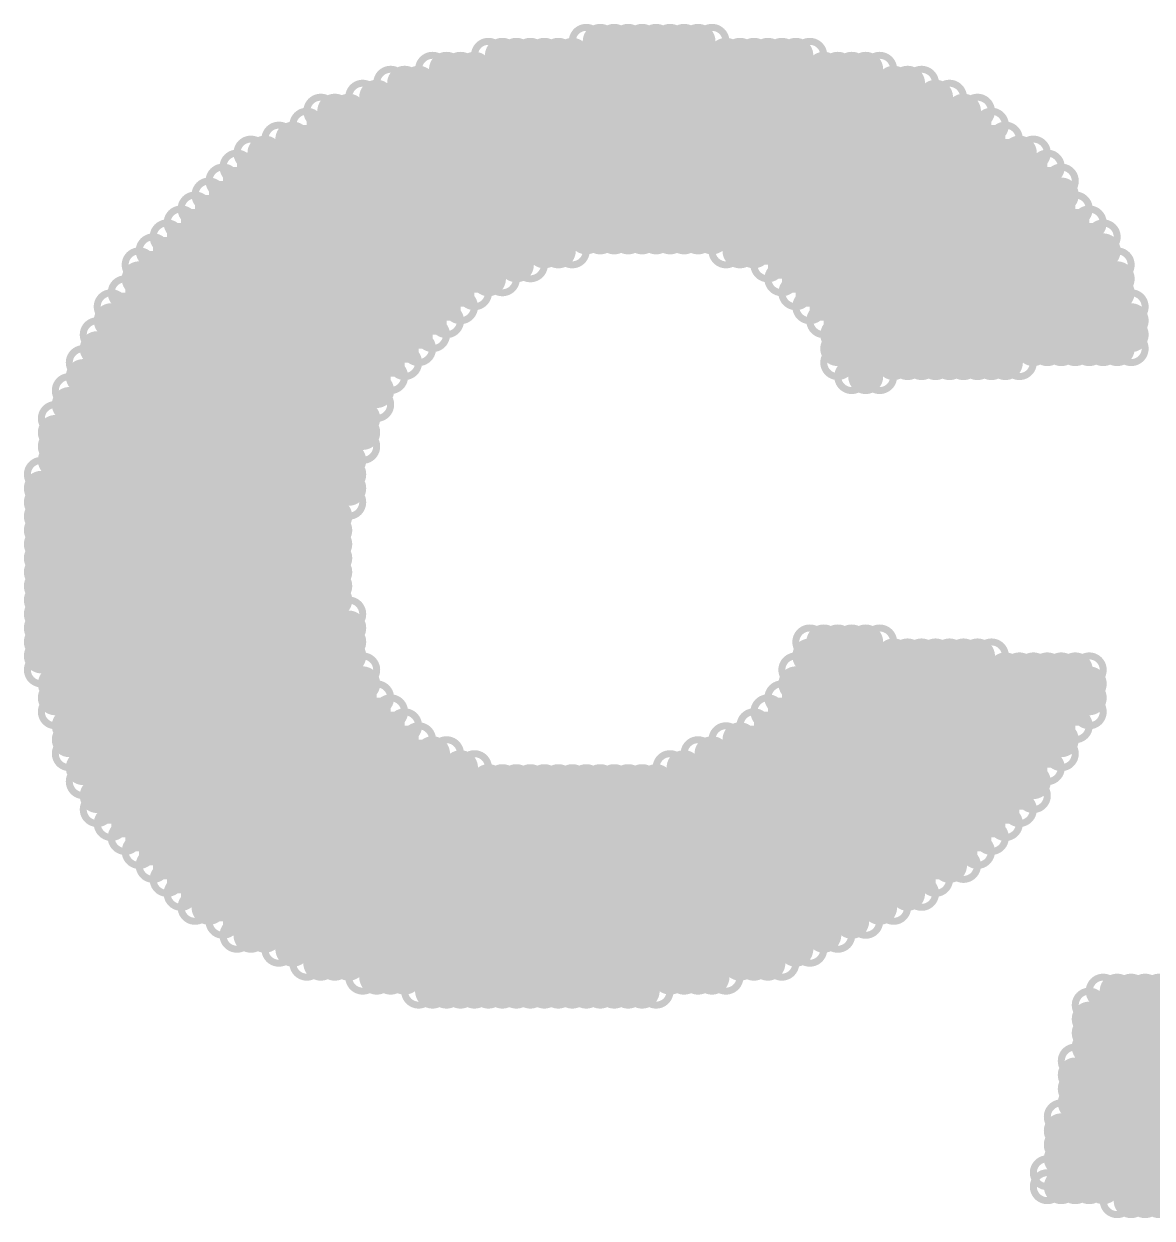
# Model space of a CAD drawing. Extents: x 38 to 5678, y 159 to 4392.
# Drawn here: x 3280.5 to 3442, y 2871.5 to 3042.5 of the extents above; entities that cross this region are included whole.
import ezdxf

# ---------------------------------------------------------------- set-up
doc = ezdxf.new("R2010")
doc.units = 0
doc.layers.add('BOARD_GEOMETRY_SILKSCREEN_TOP', color=1, linetype='CONTINUOUS')

msp = doc.modelspace()

# ---------------------------------------------------------------- linework, layer by layer
at = {"layer": 'BOARD_GEOMETRY_SILKSCREEN_TOP', "const_width": 4}
for points in [[(3360.5, 3040, 1.004911), (3361.5, 3040, 0.995113)], [(3360.5, 3040, 1.004911), (3361.5, 3040, 0.995113)], [(3362.5, 3040, 1.004911), (3363.5, 3040, 0.995113)], [(3364.5, 3040, 1.004911), (3365.5, 3040, 0.995113)], [(3366.5, 3040, 1.004911), (3367.5, 3040, 0.995113)], [(3368.5, 3040, 1.004911), (3369.5, 3040, 0.995113)], [(3370.5, 3040, 1.004911), (3371.5, 3040, 0.995113)], [(3372.5, 3040, 1.004911), (3373.5, 3040, 0.995113)], [(3374.5, 3040, 1.004911), (3375.5, 3040, 0.995113)], [(3376.5, 3040, 1.004911), (3377.5, 3040, 0.995113)], [(3378.5, 3040, 1.004911), (3379.5, 3040, 0.995113)], [(3378.5, 3040, 1.004911), (3379.5, 3040, 0.995113)], [(3346.5, 3038, 1.004911), (3347.5, 3038, 0.995113)], [(3346.5, 3038, 1.004911), (3347.5, 3038, 0.995113)], [(3348.5, 3038, 1.004911), (3349.5, 3038, 0.995113)], [(3350.5, 3038, 1.004911), (3351.5, 3038, 0.995113)], [(3352.5, 3038, 1.004911), (3353.5, 3038, 0.995113)], [(3354.5, 3038, 1.004911), (3355.5, 3038, 0.995113)], [(3356.5, 3038, 1.004911), (3357.5, 3038, 0.995113)], [(3358.5, 3038, 1.004911), (3359.5, 3038, 0.995113)], [(3380.5, 3038, 1.004911), (3381.5, 3038, 0.995113)], [(3382.5, 3038, 1.004911), (3383.5, 3038, 0.995113)], [(3384.5, 3038, 1.004911), (3385.5, 3038, 0.995113)], [(3386.5, 3038, 1.004911), (3387.5, 3038, 0.995113)], [(3388.5, 3038, 1.004911), (3389.5, 3038, 0.995113)], [(3390.5, 3038, 1.004911), (3391.5, 3038, 0.995113)], [(3392.5, 3038, 1.004911), (3393.5, 3038, 0.995113)], [(3392.5, 3038, 1.004911), (3393.5, 3038, 0.995113)], [(3338.5, 3036, 1.004911), (3339.5, 3036, 0.995113)], [(3338.5, 3036, 1.004911), (3339.5, 3036, 0.995113)], [(3340.5, 3036, 1.004911), (3341.5, 3036, 0.995113)], [(3342.5, 3036, 1.004911), (3343.5, 3036, 0.995113)], [(3344.5, 3036, 1.004911), (3345.5, 3036, 0.995113)], [(3394.5, 3036, 1.004911), (3395.5, 3036, 0.995113)], [(3396.5, 3036, 1.004911), (3397.5, 3036, 0.995113)], [(3398.5, 3036, 1.004911), (3399.5, 3036, 0.995113)], [(3400.5, 3036, 1.004911), (3401.5, 3036, 0.995113)], [(3402.5, 3036, 1.004911), (3403.5, 3036, 0.995113)], [(3402.5, 3036, 1.004911), (3403.5, 3036, 0.995113)], [(3332.5, 3034, 1.004911), (3333.5, 3034, 0.995113)], [(3332.5, 3034, 1.004911), (3333.5, 3034, 0.995113)], [(3334.5, 3034, 1.004911), (3335.5, 3034, 0.995113)], [(3336.5, 3034, 1.004911), (3337.5, 3034, 0.995113)], [(3404.5, 3034, 1.004911), (3405.5, 3034, 0.995113)], [(3406.5, 3034, 1.004911), (3407.5, 3034, 0.995113)], [(3408.5, 3034, 1.004911), (3409.5, 3034, 0.995113)], [(3408.5, 3034, 1.004911), (3409.5, 3034, 0.995113)], [(3328.5, 3032, 1.004911), (3329.5, 3032, 0.995113)], [(3328.5, 3032, 1.004911), (3329.5, 3032, 0.995113)], [(3330.5, 3032, 1.004911), (3331.5, 3032, 0.995113)], [(3410.5, 3032, 1.004911), (3411.5, 3032, 0.995113)], [(3412.5, 3032, 1.004911), (3413.5, 3032, 0.995113)], [(3412.5, 3032, 1.004911), (3413.5, 3032, 0.995113)], [(3322.5, 3030, 1.004911), (3323.5, 3030, 0.995113)], [(3322.5, 3030, 1.004911), (3323.5, 3030, 0.995113)], [(3324.5, 3030, 1.004911), (3325.5, 3030, 0.995113)], [(3326.5, 3030, 1.004911), (3327.5, 3030, 0.995113)], [(3414.5, 3030, 1.004911), (3415.5, 3030, 0.995113)], [(3416.5, 3030, 1.004911), (3417.5, 3030, 0.995113)], [(3416.5, 3030, 1.004911), (3417.5, 3030, 0.995113)], [(3320.5, 3028, 1.004911), (3321.5, 3028, 0.995113)], [(3320.5, 3028, 1.004911), (3321.5, 3028, 0.995113)], [(3418.5, 3028, 1.004911), (3419.5, 3028, 0.995113)], [(3418.5, 3028, 1.004911), (3419.5, 3028, 0.995113)], [(3316.5, 3026, 1.004911), (3317.5, 3026, 0.995113)], [(3316.5, 3026, 1.004911), (3317.5, 3026, 0.995113)], [(3318.5, 3026, 1.004911), (3319.5, 3026, 0.995113)], [(3420.5, 3026, 1.004911), (3421.5, 3026, 0.995113)], [(3420.5, 3026, 1.004911), (3421.5, 3026, 0.995113)], [(3312.5, 3024, 1.004911), (3313.5, 3024, 0.995113)], [(3312.5, 3024, 1.004911), (3313.5, 3024, 0.995113)], [(3314.5, 3024, 1.004911), (3315.5, 3024, 0.995113)], [(3422.5, 3024, 1.004911), (3423.5, 3024, 0.995113)], [(3424.5, 3024, 1.004911), (3425.5, 3024, 0.995113)], [(3424.5, 3024, 1.004911), (3425.5, 3024, 0.995113)], [(3310.5, 3022, 1.004911), (3311.5, 3022, 0.995113)], [(3310.5, 3022, 1.004911), (3311.5, 3022, 0.995113)], [(3426.5, 3022, 1.004911), (3427.5, 3022, 0.995113)], [(3426.5, 3022, 1.004911), (3427.5, 3022, 0.995113)], [(3308.5, 3020, 1.004911), (3309.5, 3020, 0.995113)], [(3308.5, 3020, 1.004911), (3309.5, 3020, 0.995113)], [(3428.5, 3020, 1.004911), (3429.5, 3020, 0.995113)], [(3428.5, 3020, 1.004911), (3429.5, 3020, 0.995113)], [(3306.5, 3018, 1.004911), (3307.5, 3018, 0.995113)], [(3306.5, 3018, 1.004911), (3307.5, 3018, 0.995113)], [(3428.5, 3018, 1.004911), (3429.5, 3018, 0.995113)], [(3304.5, 3016, 1.004911), (3305.5, 3016, 0.995113)], [(3304.5, 3016, 1.004911), (3305.5, 3016, 0.995113)], [(3430.5, 3016, 1.004911), (3431.5, 3016, 0.995113)], [(3430.5, 3016, 1.004911), (3431.5, 3016, 0.995113)], [(3302.5, 3014, 1.004911), (3303.5, 3014, 0.995113)], [(3302.5, 3014, 1.004911), (3303.5, 3014, 0.995113)], [(3432.5, 3014, 1.004911), (3433.5, 3014, 0.995113)], [(3432.5, 3014, 1.004911), (3433.5, 3014, 0.995113)], [(3300.5, 3012, 1.004911), (3301.5, 3012, 0.995113)], [(3300.5, 3012, 1.004911), (3301.5, 3012, 0.995113)], [(3360.5, 3012, 1.004911), (3361.5, 3012, 0.995113)], [(3362.5, 3012, 1.004911), (3363.5, 3012, 0.995113)], [(3364.5, 3012, 1.004911), (3365.5, 3012, 0.995113)], [(3366.5, 3012, 1.004911), (3367.5, 3012, 0.995113)], [(3368.5, 3012, 1.004911), (3369.5, 3012, 0.995113)], [(3370.5, 3012, 1.004911), (3371.5, 3012, 0.995113)], [(3372.5, 3012, 1.004911), (3373.5, 3012, 0.995113)], [(3374.5, 3012, 1.004911), (3375.5, 3012, 0.995113)], [(3376.5, 3012, 1.004911), (3377.5, 3012, 0.995113)], [(3378.5, 3012, 1.004911), (3379.5, 3012, 0.995113)], [(3434.5, 3012, 1.004911), (3435.5, 3012, 0.995113)], [(3434.5, 3012, 1.004911), (3435.5, 3012, 0.995113)], [(3298.5, 3010, 1.004911), (3299.5, 3010, 0.995113)], [(3298.5, 3010, 1.004911), (3299.5, 3010, 0.995113)], [(3354.5, 3010, 1.004911), (3355.5, 3010, 0.995113)], [(3356.5, 3010, 1.004911), (3357.5, 3010, 0.995113)], [(3358.5, 3010, 1.004911), (3359.5, 3010, 0.995113)], [(3358.5, 3010, 1.004911), (3359.5, 3010, 0.995113)], [(3380.5, 3010, 1.004911), (3381.5, 3010, 0.995113)], [(3380.5, 3010, 1.004911), (3381.5, 3010, 0.995113)], [(3382.5, 3010, 1.004911), (3383.5, 3010, 0.995113)], [(3384.5, 3010, 1.004911), (3385.5, 3010, 0.995113)], [(3434.5, 3010, 1.004911), (3435.5, 3010, 0.995113)], [(3296.5, 3008, 1.004911), (3297.5, 3008, 0.995113)], [(3296.5, 3008, 1.004911), (3297.5, 3008, 0.995113)], [(3350.5, 3008, 1.004911), (3351.5, 3008, 0.995113)], [(3352.5, 3008, 1.004911), (3353.5, 3008, 0.995113)], [(3352.5, 3008, 1.004911), (3353.5, 3008, 0.995113)], [(3386.5, 3008, 1.004911), (3387.5, 3008, 0.995113)], [(3386.5, 3008, 1.004911), (3387.5, 3008, 0.995113)], [(3436.5, 3008, 1.004911), (3437.5, 3008, 0.995113)], [(3436.5, 3008, 1.004911), (3437.5, 3008, 0.995113)], [(3296.5, 3006, 1.004911), (3297.5, 3006, 0.995113)], [(3346.5, 3006, 1.004911), (3347.5, 3006, 0.995113)], [(3348.5, 3006, 1.004911), (3349.5, 3006, 0.995113)], [(3348.5, 3006, 1.004911), (3349.5, 3006, 0.995113)], [(3388.5, 3006, 1.004911), (3389.5, 3006, 0.995113)], [(3388.5, 3006, 1.004911), (3389.5, 3006, 0.995113)], [(3436.5, 3006, 1.004911), (3437.5, 3006, 0.995113)], [(3294.5, 3004, 1.004911), (3295.5, 3004, 0.995113)], [(3294.5, 3004, 1.004911), (3295.5, 3004, 0.995113)], [(3344.5, 3004, 1.004911), (3345.5, 3004, 0.995113)], [(3344.5, 3004, 1.004911), (3345.5, 3004, 0.995113)], [(3390.5, 3004, 1.004911), (3391.5, 3004, 0.995113)], [(3390.5, 3004, 1.004911), (3391.5, 3004, 0.995113)], [(3436.5, 3004, 1.004911), (3437.5, 3004, 0.995113)], [(3292.5, 3002, 1.004911), (3293.5, 3002, 0.995113)], [(3292.5, 3002, 1.004911), (3293.5, 3002, 0.995113)], [(3342.5, 3002, 1.004911), (3343.5, 3002, 0.995113)], [(3342.5, 3002, 1.004911), (3343.5, 3002, 0.995113)], [(3392.5, 3002, 1.004911), (3393.5, 3002, 0.995113)], [(3392.5, 3002, 1.004911), (3393.5, 3002, 0.995113)], [(3438.5, 3002, 1.004911), (3439.5, 3002, 0.995113)], [(3438.5, 3002, 1.004911), (3439.5, 3002, 0.995113)], [(3292.5, 3000, 1.004911), (3293.5, 3000, 0.995113)], [(3340.5, 3000, 1.004911), (3341.5, 3000, 0.995113)], [(3340.5, 3000, 1.004911), (3341.5, 3000, 0.995113)], [(3394.5, 3000, 1.004911), (3395.5, 3000, 0.995113)], [(3394.5, 3000, 1.004911), (3395.5, 3000, 0.995113)], [(3438.5, 3000, 1.004911), (3439.5, 3000, 0.995113)], [(3290.5, 2998, 1.004911), (3291.5, 2998, 0.995113)], [(3290.5, 2998, 1.004911), (3291.5, 2998, 0.995113)], [(3338.5, 2998, 1.004911), (3339.5, 2998, 0.995113)], [(3338.5, 2998, 1.004911), (3339.5, 2998, 0.995113)], [(3396.5, 2998, 1.004911), (3397.5, 2998, 0.995113)], [(3438.5, 2998, 1.004911), (3439.5, 2998, 0.995113)], [(3290.5, 2996, 1.004911), (3291.5, 2996, 0.995113)], [(3336.5, 2996, 1.004911), (3337.5, 2996, 0.995113)], [(3336.5, 2996, 1.004911), (3337.5, 2996, 0.995113)], [(3396.5, 2996, 1.004911), (3397.5, 2996, 0.995113)], [(3424.5, 2996, 1.004911), (3425.5, 2996, 0.995113)], [(3426.5, 2996, 1.004911), (3427.5, 2996, 0.995113)], [(3428.5, 2996, 1.004911), (3429.5, 2996, 0.995113)], [(3430.5, 2996, 1.004911), (3431.5, 2996, 0.995113)], [(3432.5, 2996, 1.004911), (3433.5, 2996, 0.995113)], [(3434.5, 2996, 1.004911), (3435.5, 2996, 0.995113)], [(3436.5, 2996, 1.004911), (3437.5, 2996, 0.995113)], [(3438.5, 2996, 1.004911), (3439.5, 2996, 0.995113)], [(3438.5, 2996, 1.004911), (3439.5, 2996, 0.995113)], [(3288.5, 2994, 1.004911), (3289.5, 2994, 0.995113)], [(3288.5, 2994, 1.004911), (3289.5, 2994, 0.995113)], [(3334.5, 2994, 1.004911), (3335.5, 2994, 0.995113)], [(3334.5, 2994, 1.004911), (3335.5, 2994, 0.995113)], [(3396.5, 2994, 1.004911), (3397.5, 2994, 0.995113)], [(3396.5, 2994, 1.004911), (3397.5, 2994, 0.995113)], [(3404.5, 2994, 1.004911), (3405.5, 2994, 0.995113)], [(3406.5, 2994, 1.004911), (3407.5, 2994, 0.995113)], [(3408.5, 2994, 1.004911), (3409.5, 2994, 0.995113)], [(3410.5, 2994, 1.004911), (3411.5, 2994, 0.995113)], [(3412.5, 2994, 1.004911), (3413.5, 2994, 0.995113)], [(3414.5, 2994, 1.004911), (3415.5, 2994, 0.995113)], [(3416.5, 2994, 1.004911), (3417.5, 2994, 0.995113)], [(3418.5, 2994, 1.004911), (3419.5, 2994, 0.995113)], [(3420.5, 2994, 1.004911), (3421.5, 2994, 0.995113)], [(3422.5, 2994, 1.004911), (3423.5, 2994, 0.995113)], [(3422.5, 2994, 1.004911), (3423.5, 2994, 0.995113)], [(3288.5, 2992, 1.004911), (3289.5, 2992, 0.995113)], [(3332.5, 2992, 1.004911), (3333.5, 2992, 0.995113)], [(3332.5, 2992, 1.004911), (3333.5, 2992, 0.995113)], [(3398.5, 2992, 1.004911), (3399.5, 2992, 0.995113)], [(3398.5, 2992, 1.004911), (3399.5, 2992, 0.995113)], [(3400.5, 2992, 1.004911), (3401.5, 2992, 0.995113)], [(3402.5, 2992, 1.004911), (3403.5, 2992, 0.995113)], [(3402.5, 2992, 1.004911), (3403.5, 2992, 0.995113)], [(3286.5, 2990, 1.004911), (3287.5, 2990, 0.995113)], [(3286.5, 2990, 1.004911), (3287.5, 2990, 0.995113)], [(3330.5, 2990, 1.004911), (3331.5, 2990, 0.995113)], [(3286.5, 2988, 1.004911), (3287.5, 2988, 0.995113)], [(3330.5, 2988, 1.004911), (3331.5, 2988, 0.995113)], [(3330.5, 2988, 1.004911), (3331.5, 2988, 0.995113)], [(3284.5, 2986, 1.004911), (3285.5, 2986, 0.995113)], [(3284.5, 2986, 1.004911), (3285.5, 2986, 0.995113)], [(3328.5, 2986, 1.004911), (3329.5, 2986, 0.995113)], [(3284.5, 2984, 1.004911), (3285.5, 2984, 0.995113)], [(3328.5, 2984, 1.004911), (3329.5, 2984, 0.995113)], [(3284.5, 2982, 1.004911), (3285.5, 2982, 0.995113)], [(3328.5, 2982, 1.004911), (3329.5, 2982, 0.995113)], [(3328.5, 2982, 1.004911), (3329.5, 2982, 0.995113)], [(3284.5, 2980, 1.004911), (3285.5, 2980, 0.995113)], [(3326.5, 2980, 1.004911), (3327.5, 2980, 0.995113)], [(3282.5, 2978, 1.004911), (3283.5, 2978, 0.995113)], [(3282.5, 2978, 1.004911), (3283.5, 2978, 0.995113)], [(3326.5, 2978, 1.004911), (3327.5, 2978, 0.995113)], [(3282.5, 2976, 1.004911), (3283.5, 2976, 0.995113)], [(3326.5, 2976, 1.004911), (3327.5, 2976, 0.995113)], [(3282.5, 2974, 1.004911), (3283.5, 2974, 0.995113)], [(3326.5, 2974, 1.004911), (3327.5, 2974, 0.995113)], [(3326.5, 2974, 1.004911), (3327.5, 2974, 0.995113)], [(3282.5, 2972, 1.004911), (3283.5, 2972, 0.995113)], [(3324.5, 2972, 1.004911), (3325.5, 2972, 0.995113)], [(3282.5, 2970, 1.004911), (3283.5, 2970, 0.995113)], [(3324.5, 2970, 1.004911), (3325.5, 2970, 0.995113)], [(3282.5, 2968, 1.004911), (3283.5, 2968, 0.995113)], [(3324.5, 2968, 1.004911), (3325.5, 2968, 0.995113)], [(3282.5, 2966, 1.004911), (3283.5, 2966, 0.995113)], [(3324.5, 2966, 1.004911), (3325.5, 2966, 0.995113)], [(3282.5, 2964, 1.004911), (3283.5, 2964, 0.995113)], [(3324.5, 2964, 1.004911), (3325.5, 2964, 0.995113)], [(3282.5, 2962, 1.004911), (3283.5, 2962, 0.995113)], [(3324.5, 2962, 1.004911), (3325.5, 2962, 0.995113)], [(3282.5, 2960, 1.004911), (3283.5, 2960, 0.995113)], [(3324.5, 2960, 1.004911), (3325.5, 2960, 0.995113)], [(3282.5, 2958, 1.004911), (3283.5, 2958, 0.995113)], [(3326.5, 2958, 1.004911), (3327.5, 2958, 0.995113)], [(3326.5, 2958, 1.004911), (3327.5, 2958, 0.995113)], [(3282.5, 2956, 1.004911), (3283.5, 2956, 0.995113)], [(3326.5, 2956, 1.004911), (3327.5, 2956, 0.995113)], [(3282.5, 2954, 1.004911), (3283.5, 2954, 0.995113)], [(3326.5, 2954, 1.004911), (3327.5, 2954, 0.995113)], [(3392.5, 2954, 1.004911), (3393.5, 2954, 0.995113)], [(3392.5, 2954, 1.004911), (3393.5, 2954, 0.995113)], [(3394.5, 2954, 1.004911), (3395.5, 2954, 0.995113)], [(3396.5, 2954, 1.004911), (3397.5, 2954, 0.995113)], [(3398.5, 2954, 1.004911), (3399.5, 2954, 0.995113)], [(3400.5, 2954, 1.004911), (3401.5, 2954, 0.995113)], [(3402.5, 2954, 1.004911), (3403.5, 2954, 0.995113)], [(3402.5, 2954, 1.004911), (3403.5, 2954, 0.995113)], [(3282.5, 2952, 1.004911), (3283.5, 2952, 0.995113)], [(3326.5, 2952, 1.004911), (3327.5, 2952, 0.995113)], [(3392.5, 2952, 1.004911), (3393.5, 2952, 0.995113)], [(3404.5, 2952, 1.004911), (3405.5, 2952, 0.995113)], [(3406.5, 2952, 1.004911), (3407.5, 2952, 0.995113)], [(3408.5, 2952, 1.004911), (3409.5, 2952, 0.995113)], [(3410.5, 2952, 1.004911), (3411.5, 2952, 0.995113)], [(3412.5, 2952, 1.004911), (3413.5, 2952, 0.995113)], [(3414.5, 2952, 1.004911), (3415.5, 2952, 0.995113)], [(3416.5, 2952, 1.004911), (3417.5, 2952, 0.995113)], [(3418.5, 2952, 1.004911), (3419.5, 2952, 0.995113)], [(3418.5, 2952, 1.004911), (3419.5, 2952, 0.995113)], [(3282.5, 2950, 1.004911), (3283.5, 2950, 0.995113)], [(3282.5, 2950, 1.004911), (3283.5, 2950, 0.995113)], [(3328.5, 2950, 1.004911), (3329.5, 2950, 0.995113)], [(3328.5, 2950, 1.004911), (3329.5, 2950, 0.995113)], [(3390.5, 2950, 1.004911), (3391.5, 2950, 0.995113)], [(3390.5, 2950, 1.004911), (3391.5, 2950, 0.995113)], [(3420.5, 2950, 1.004911), (3421.5, 2950, 0.995113)], [(3422.5, 2950, 1.004911), (3423.5, 2950, 0.995113)], [(3424.5, 2950, 1.004911), (3425.5, 2950, 0.995113)], [(3426.5, 2950, 1.004911), (3427.5, 2950, 0.995113)], [(3428.5, 2950, 1.004911), (3429.5, 2950, 0.995113)], [(3430.5, 2950, 1.004911), (3431.5, 2950, 0.995113)], [(3432.5, 2950, 1.004911), (3433.5, 2950, 0.995113)], [(3432.5, 2950, 1.004911), (3433.5, 2950, 0.995113)], [(3284.5, 2948, 1.004911), (3285.5, 2948, 0.995113)], [(3328.5, 2948, 1.004911), (3329.5, 2948, 0.995113)], [(3390.5, 2948, 1.004911), (3391.5, 2948, 0.995113)], [(3432.5, 2948, 1.004911), (3433.5, 2948, 0.995113)], [(3284.5, 2946, 1.004911), (3285.5, 2946, 0.995113)], [(3330.5, 2946, 1.004911), (3331.5, 2946, 0.995113)], [(3330.5, 2946, 1.004911), (3331.5, 2946, 0.995113)], [(3388.5, 2946, 1.004911), (3389.5, 2946, 0.995113)], [(3388.5, 2946, 1.004911), (3389.5, 2946, 0.995113)], [(3432.5, 2946, 1.004911), (3433.5, 2946, 0.995113)], [(3284.5, 2944, 1.004911), (3285.5, 2944, 0.995113)], [(3284.5, 2944, 1.004911), (3285.5, 2944, 0.995113)], [(3332.5, 2944, 1.004911), (3333.5, 2944, 0.995113)], [(3332.5, 2944, 1.004911), (3333.5, 2944, 0.995113)], [(3386.5, 2944, 1.004911), (3387.5, 2944, 0.995113)], [(3386.5, 2944, 1.004911), (3387.5, 2944, 0.995113)], [(3432.5, 2944, 1.004911), (3433.5, 2944, 0.995113)], [(3432.5, 2944, 1.004911), (3433.5, 2944, 0.995113)], [(3286.5, 2942, 1.004911), (3287.5, 2942, 0.995113)], [(3334.5, 2942, 1.004911), (3335.5, 2942, 0.995113)], [(3334.5, 2942, 1.004911), (3335.5, 2942, 0.995113)], [(3384.5, 2942, 1.004911), (3385.5, 2942, 0.995113)], [(3384.5, 2942, 1.004911), (3385.5, 2942, 0.995113)], [(3430.5, 2942, 1.004911), (3431.5, 2942, 0.995113)], [(3430.5, 2942, 1.004911), (3431.5, 2942, 0.995113)], [(3286.5, 2940, 1.004911), (3287.5, 2940, 0.995113)], [(3336.5, 2940, 1.004911), (3337.5, 2940, 0.995113)], [(3336.5, 2940, 1.004911), (3337.5, 2940, 0.995113)], [(3380.5, 2940, 1.004911), (3381.5, 2940, 0.995113)], [(3380.5, 2940, 1.004911), (3381.5, 2940, 0.995113)], [(3382.5, 2940, 1.004911), (3383.5, 2940, 0.995113)], [(3428.5, 2940, 1.004911), (3429.5, 2940, 0.995113)], [(3286.5, 2938, 1.004911), (3287.5, 2938, 0.995113)], [(3286.5, 2938, 1.004911), (3287.5, 2938, 0.995113)], [(3338.5, 2938, 1.004911), (3339.5, 2938, 0.995113)], [(3340.5, 2938, 1.004911), (3341.5, 2938, 0.995113)], [(3340.5, 2938, 1.004911), (3341.5, 2938, 0.995113)], [(3376.5, 2938, 1.004911), (3377.5, 2938, 0.995113)], [(3376.5, 2938, 1.004911), (3377.5, 2938, 0.995113)], [(3378.5, 2938, 1.004911), (3379.5, 2938, 0.995113)], [(3428.5, 2938, 1.004911), (3429.5, 2938, 0.995113)], [(3428.5, 2938, 1.004911), (3429.5, 2938, 0.995113)], [(3288.5, 2936, 1.004911), (3289.5, 2936, 0.995113)], [(3342.5, 2936, 1.004911), (3343.5, 2936, 0.995113)], [(3344.5, 2936, 1.004911), (3345.5, 2936, 0.995113)], [(3344.5, 2936, 1.004911), (3345.5, 2936, 0.995113)], [(3372.5, 2936, 1.004911), (3373.5, 2936, 0.995113)], [(3372.5, 2936, 1.004911), (3373.5, 2936, 0.995113)], [(3374.5, 2936, 1.004911), (3375.5, 2936, 0.995113)], [(3426.5, 2936, 1.004911), (3427.5, 2936, 0.995113)], [(3426.5, 2936, 1.004911), (3427.5, 2936, 0.995113)], [(3288.5, 2934, 1.004911), (3289.5, 2934, 0.995113)], [(3288.5, 2934, 1.004911), (3289.5, 2934, 0.995113)], [(3346.5, 2934, 1.004911), (3347.5, 2934, 0.995113)], [(3348.5, 2934, 1.004911), (3349.5, 2934, 0.995113)], [(3350.5, 2934, 1.004911), (3351.5, 2934, 0.995113)], [(3352.5, 2934, 1.004911), (3353.5, 2934, 0.995113)], [(3354.5, 2934, 1.004911), (3355.5, 2934, 0.995113)], [(3356.5, 2934, 1.004911), (3357.5, 2934, 0.995113)], [(3358.5, 2934, 1.004911), (3359.5, 2934, 0.995113)], [(3360.5, 2934, 1.004911), (3361.5, 2934, 0.995113)], [(3362.5, 2934, 1.004911), (3363.5, 2934, 0.995113)], [(3364.5, 2934, 1.004911), (3365.5, 2934, 0.995113)], [(3366.5, 2934, 1.004911), (3367.5, 2934, 0.995113)], [(3368.5, 2934, 1.004911), (3369.5, 2934, 0.995113)], [(3370.5, 2934, 1.004911), (3371.5, 2934, 0.995113)], [(3424.5, 2934, 1.004911), (3425.5, 2934, 0.995113)], [(3290.5, 2932, 1.004911), (3291.5, 2932, 0.995113)], [(3424.5, 2932, 1.004911), (3425.5, 2932, 0.995113)], [(3424.5, 2932, 1.004911), (3425.5, 2932, 0.995113)], [(3290.5, 2930, 1.004911), (3291.5, 2930, 0.995113)], [(3290.5, 2930, 1.004911), (3291.5, 2930, 0.995113)], [(3422.5, 2930, 1.004911), (3423.5, 2930, 0.995113)], [(3422.5, 2930, 1.004911), (3423.5, 2930, 0.995113)], [(3292.5, 2928, 1.004911), (3293.5, 2928, 0.995113)], [(3292.5, 2928, 1.004911), (3293.5, 2928, 0.995113)], [(3420.5, 2928, 1.004911), (3421.5, 2928, 0.995113)], [(3420.5, 2928, 1.004911), (3421.5, 2928, 0.995113)], [(3294.5, 2926, 1.004911), (3295.5, 2926, 0.995113)], [(3294.5, 2926, 1.004911), (3295.5, 2926, 0.995113)], [(3418.5, 2926, 1.004911), (3419.5, 2926, 0.995113)], [(3418.5, 2926, 1.004911), (3419.5, 2926, 0.995113)], [(3296.5, 2924, 1.004911), (3297.5, 2924, 0.995113)], [(3296.5, 2924, 1.004911), (3297.5, 2924, 0.995113)], [(3416.5, 2924, 1.004911), (3417.5, 2924, 0.995113)], [(3416.5, 2924, 1.004911), (3417.5, 2924, 0.995113)], [(3298.5, 2922, 1.004911), (3299.5, 2922, 0.995113)], [(3298.5, 2922, 1.004911), (3299.5, 2922, 0.995113)], [(3412.5, 2922, 1.004911), (3413.5, 2922, 0.995113)], [(3414.5, 2922, 1.004911), (3415.5, 2922, 0.995113)], [(3414.5, 2922, 1.004911), (3415.5, 2922, 0.995113)], [(3300.5, 2920, 1.004911), (3301.5, 2920, 0.995113)], [(3300.5, 2920, 1.004911), (3301.5, 2920, 0.995113)], [(3410.5, 2920, 1.004911), (3411.5, 2920, 0.995113)], [(3410.5, 2920, 1.004911), (3411.5, 2920, 0.995113)], [(3302.5, 2918, 1.004911), (3303.5, 2918, 0.995113)], [(3302.5, 2918, 1.004911), (3303.5, 2918, 0.995113)], [(3406.5, 2918, 1.004911), (3407.5, 2918, 0.995113)], [(3408.5, 2918, 1.004911), (3409.5, 2918, 0.995113)], [(3408.5, 2918, 1.004911), (3409.5, 2918, 0.995113)], [(3304.5, 2916, 1.004911), (3305.5, 2916, 0.995113)], [(3304.5, 2916, 1.004911), (3305.5, 2916, 0.995113)], [(3306.5, 2916, 1.004911), (3307.5, 2916, 0.995113)], [(3402.5, 2916, 1.004911), (3403.5, 2916, 0.995113)], [(3404.5, 2916, 1.004911), (3405.5, 2916, 0.995113)], [(3404.5, 2916, 1.004911), (3405.5, 2916, 0.995113)], [(3308.5, 2914, 1.004911), (3309.5, 2914, 0.995113)], [(3308.5, 2914, 1.004911), (3309.5, 2914, 0.995113)], [(3398.5, 2914, 1.004911), (3399.5, 2914, 0.995113)], [(3400.5, 2914, 1.004911), (3401.5, 2914, 0.995113)], [(3400.5, 2914, 1.004911), (3401.5, 2914, 0.995113)], [(3310.5, 2912, 1.004911), (3311.5, 2912, 0.995113)], [(3310.5, 2912, 1.004911), (3311.5, 2912, 0.995113)], [(3312.5, 2912, 1.004911), (3313.5, 2912, 0.995113)], [(3314.5, 2912, 1.004911), (3315.5, 2912, 0.995113)], [(3394.5, 2912, 1.004911), (3395.5, 2912, 0.995113)], [(3396.5, 2912, 1.004911), (3397.5, 2912, 0.995113)], [(3396.5, 2912, 1.004911), (3397.5, 2912, 0.995113)], [(3316.5, 2910, 1.004911), (3317.5, 2910, 0.995113)], [(3316.5, 2910, 1.004911), (3317.5, 2910, 0.995113)], [(3318.5, 2910, 1.004911), (3319.5, 2910, 0.995113)], [(3390.5, 2910, 1.004911), (3391.5, 2910, 0.995113)], [(3392.5, 2910, 1.004911), (3393.5, 2910, 0.995113)], [(3392.5, 2910, 1.004911), (3393.5, 2910, 0.995113)], [(3320.5, 2908, 1.004911), (3321.5, 2908, 0.995113)], [(3320.5, 2908, 1.004911), (3321.5, 2908, 0.995113)], [(3322.5, 2908, 1.004911), (3323.5, 2908, 0.995113)], [(3324.5, 2908, 1.004911), (3325.5, 2908, 0.995113)], [(3326.5, 2908, 1.004911), (3327.5, 2908, 0.995113)], [(3382.5, 2908, 1.004911), (3383.5, 2908, 0.995113)], [(3384.5, 2908, 1.004911), (3385.5, 2908, 0.995113)], [(3386.5, 2908, 1.004911), (3387.5, 2908, 0.995113)], [(3388.5, 2908, 1.004911), (3389.5, 2908, 0.995113)], [(3388.5, 2908, 1.004911), (3389.5, 2908, 0.995113)], [(3328.5, 2906, 1.004911), (3329.5, 2906, 0.995113)], [(3328.5, 2906, 1.004911), (3329.5, 2906, 0.995113)], [(3330.5, 2906, 1.004911), (3331.5, 2906, 0.995113)], [(3332.5, 2906, 1.004911), (3333.5, 2906, 0.995113)], [(3334.5, 2906, 1.004911), (3335.5, 2906, 0.995113)], [(3372.5, 2906, 1.004911), (3373.5, 2906, 0.995113)], [(3374.5, 2906, 1.004911), (3375.5, 2906, 0.995113)], [(3376.5, 2906, 1.004911), (3377.5, 2906, 0.995113)], [(3378.5, 2906, 1.004911), (3379.5, 2906, 0.995113)], [(3380.5, 2906, 1.004911), (3381.5, 2906, 0.995113)], [(3380.5, 2906, 1.004911), (3381.5, 2906, 0.995113)], [(3336.5, 2904, 1.004911), (3337.5, 2904, 0.995113)], [(3336.5, 2904, 1.004911), (3337.5, 2904, 0.995113)], [(3338.5, 2904, 1.004911), (3339.5, 2904, 0.995113)], [(3340.5, 2904, 1.004911), (3341.5, 2904, 0.995113)], [(3342.5, 2904, 1.004911), (3343.5, 2904, 0.995113)], [(3344.5, 2904, 1.004911), (3345.5, 2904, 0.995113)], [(3346.5, 2904, 1.004911), (3347.5, 2904, 0.995113)], [(3348.5, 2904, 1.004911), (3349.5, 2904, 0.995113)], [(3350.5, 2904, 1.004911), (3351.5, 2904, 0.995113)], [(3352.5, 2904, 1.004911), (3353.5, 2904, 0.995113)], [(3354.5, 2904, 1.004911), (3355.5, 2904, 0.995113)], [(3356.5, 2904, 1.004911), (3357.5, 2904, 0.995113)], [(3358.5, 2904, 1.004911), (3359.5, 2904, 0.995113)], [(3360.5, 2904, 1.004911), (3361.5, 2904, 0.995113)], [(3362.5, 2904, 1.004911), (3363.5, 2904, 0.995113)], [(3364.5, 2904, 1.004911), (3365.5, 2904, 0.995113)], [(3366.5, 2904, 1.004911), (3367.5, 2904, 0.995113)], [(3368.5, 2904, 1.004911), (3369.5, 2904, 0.995113)], [(3370.5, 2904, 1.004911), (3371.5, 2904, 0.995113)], [(3370.5, 2904, 1.004911), (3371.5, 2904, 0.995113)], [(3434.5, 2904, 1.004911), (3435.5, 2904, 0.995113)], [(3434.5, 2904, 1.004911), (3435.5, 2904, 0.995113)], [(3436.5, 2904, 1.004911), (3437.5, 2904, 0.995113)], [(3438.5, 2904, 1.004911), (3439.5, 2904, 0.995113)], [(3440.5, 2904, 1.004911), (3441.5, 2904, 0.995113)], [(3442.5, 2904, 1.004911), (3443.5, 2904, 0.995113)], [(3432.5, 2902, 1.004911), (3433.5, 2902, 0.995113)], [(3432.5, 2902, 1.004911), (3433.5, 2902, 0.995113)], [(3432.5, 2900, 1.004911), (3433.5, 2900, 0.995113)], [(3432.5, 2898, 1.004911), (3433.5, 2898, 0.995113)], [(3432.5, 2896, 1.004911), (3433.5, 2896, 0.995113)], [(3430.5, 2894, 1.004911), (3431.5, 2894, 0.995113)], [(3430.5, 2894, 1.004911), (3431.5, 2894, 0.995113)], [(3430.5, 2892, 1.004911), (3431.5, 2892, 0.995113)], [(3430.5, 2890, 1.004911), (3431.5, 2890, 0.995113)], [(3430.5, 2888, 1.004911), (3431.5, 2888, 0.995113)], [(3428.5, 2886, 1.004911), (3429.5, 2886, 0.995113)], [(3428.5, 2886, 1.004911), (3429.5, 2886, 0.995113)], [(3428.5, 2884, 1.004911), (3429.5, 2884, 0.995113)], [(3428.5, 2882, 1.004911), (3429.5, 2882, 0.995113)], [(3428.5, 2880, 1.004911), (3429.5, 2880, 0.995113)], [(3426.5, 2878, 1.004911), (3427.5, 2878, 0.995113)], [(3426.5, 2876, 1.004911), (3427.5, 2876, 0.995113)], [(3428.5, 2876, 1.004911), (3429.5, 2876, 0.995113)], [(3430.5, 2876, 1.004911), (3431.5, 2876, 0.995113)], [(3432.5, 2876, 1.004911), (3433.5, 2876, 0.995113)], [(3434.5, 2876, 1.004911), (3435.5, 2876, 0.995113)], [(3436.5, 2874, 1.004911), (3437.5, 2874, 0.995113)], [(3436.5, 2874, 1.004911), (3437.5, 2874, 0.995113)], [(3438.5, 2874, 1.004911), (3439.5, 2874, 0.995113)], [(3440.5, 2874, 1.004911), (3441.5, 2874, 0.995113)], [(3442.5, 2874, 1.004911), (3443.5, 2874, 0.995113)]]:
    msp.add_lwpolyline(points, format="xyb", close=True, dxfattribs=at)
for points in [[(3361, 3040), (3379, 3040)], [(3361, 3012), (3361, 3040)], [(3363, 3012), (3363, 3040)], [(3365, 3012), (3365, 3040)], [(3367, 3012), (3367, 3040)], [(3369, 3012), (3369, 3040)], [(3371, 3012), (3371, 3040)], [(3373, 3012), (3373, 3040)], [(3375, 3012), (3375, 3040)], [(3377, 3012), (3377, 3040)], [(3379, 3012), (3379, 3040)], [(3347, 3038), (3393, 3038)], [(3347, 3006), (3347, 3038)], [(3349, 3006), (3349, 3038)], [(3351, 3008), (3351, 3038)], [(3353, 3008), (3353, 3038)], [(3355, 3010), (3355, 3038)], [(3357, 3010), (3357, 3038)], [(3359, 3010), (3359, 3038)], [(3381, 3010), (3381, 3038)], [(3383, 3010), (3383, 3038)], [(3385, 3010), (3385, 3038)], [(3387, 3008), (3387, 3038)], [(3389, 3006), (3389, 3038)], [(3391, 3004), (3391, 3038)], [(3393, 3002), (3393, 3038)], [(3339, 3036), (3403, 3036)], [(3339, 2998), (3339, 3036)], [(3341, 3000), (3341, 3036)], [(3343, 3002), (3343, 3036)], [(3345, 3004), (3345, 3036)], [(3395, 3000), (3395, 3036)], [(3397, 2994), (3397, 3036)], [(3399, 2992), (3399, 3036)], [(3401, 2992), (3401, 3036)], [(3403, 2992), (3403, 3036)], [(3333, 3034), (3409, 3034)], [(3333, 2992), (3333, 3034)], [(3335, 2994), (3335, 3034)], [(3337, 2996), (3337, 3034)], [(3405, 2994), (3405, 3034)], [(3407, 2994), (3407, 3034)], [(3409, 2994), (3409, 3034)], [(3329, 3032), (3413, 3032)], [(3329, 2982), (3329, 3032)], [(3331, 2988), (3331, 3032)], [(3411, 2994), (3411, 3032)], [(3413, 2994), (3413, 3032)], [(3323, 3030), (3417, 3030)], [(3323, 2908), (3323, 3030)], [(3325, 2908), (3325, 3030)], [(3327, 2974), (3327, 3030)], [(3415, 2994), (3415, 3030)], [(3417, 2994), (3417, 3030)], [(3321, 3028), (3419, 3028)], [(3321, 2908), (3321, 3028)], [(3419, 2994), (3419, 3028)], [(3317, 3026), (3421, 3026)], [(3317, 2910), (3317, 3026)], [(3319, 2910), (3319, 3026)], [(3421, 2994), (3421, 3026)], [(3313, 3024), (3425, 3024)], [(3313, 2912), (3313, 3024)], [(3315, 2912), (3315, 3024)], [(3423, 2994), (3423, 3024)], [(3425, 2996), (3425, 3024)], [(3311, 3022), (3427, 3022)], [(3311, 2912), (3311, 3022)], [(3427, 2996), (3427, 3022)], [(3309, 3020), (3429, 3020)], [(3309, 2914), (3309, 3020)], [(3429, 2996), (3429, 3020)], [(3307, 3018), (3429, 3018)], [(3307, 2916), (3307, 3018)], [(3305, 3016), (3431, 3016)], [(3305, 2916), (3305, 3016)], [(3431, 2996), (3431, 3016)], [(3303, 3014), (3433, 3014)], [(3303, 2918), (3303, 3014)], [(3433, 2996), (3433, 3014)], [(3301, 3012), (3435, 3012)], [(3301, 2920), (3301, 3012)], [(3435, 2996), (3435, 3012)], [(3299, 3010), (3359, 3010)], [(3299, 2922), (3299, 3010)], [(3381, 3010), (3435, 3010)], [(3297, 3008), (3353, 3008)], [(3297, 2924), (3297, 3008)], [(3387, 3008), (3437, 3008)], [(3437, 2996), (3437, 3008)], [(3297, 3006), (3349, 3006)], [(3389, 3006), (3437, 3006)], [(3295, 3004), (3345, 3004)], [(3295, 2926), (3295, 3004)], [(3391, 3004), (3437, 3004)], [(3293, 3002), (3343, 3002)], [(3293, 2928), (3293, 3002)], [(3393, 3002), (3439, 3002)], [(3439, 2996), (3439, 3002)], [(3293, 3000), (3341, 3000)], [(3395, 3000), (3439, 3000)], [(3291, 2998), (3339, 2998)], [(3291, 2930), (3291, 2998)], [(3397, 2998), (3439, 2998)], [(3291, 2996), (3337, 2996)], [(3397, 2996), (3439, 2996)], [(3289, 2994), (3335, 2994)], [(3289, 2934), (3289, 2994)], [(3397, 2994), (3423, 2994)], [(3289, 2992), (3333, 2992)], [(3399, 2992), (3403, 2992)], [(3287, 2990), (3331, 2990)], [(3287, 2938), (3287, 2990)], [(3287, 2988), (3331, 2988)], [(3285, 2986), (3329, 2986)], [(3285, 2944), (3285, 2986)], [(3285, 2984), (3329, 2984)], [(3285, 2982), (3329, 2982)], [(3285, 2980), (3327, 2980)], [(3283, 2978), (3327, 2978)], [(3283, 2950), (3283, 2978)], [(3283, 2976), (3327, 2976)], [(3283, 2974), (3327, 2974)], [(3283, 2972), (3325, 2972)], [(3283, 2970), (3325, 2970)], [(3283, 2968), (3325, 2968)], [(3283, 2966), (3325, 2966)], [(3283, 2964), (3325, 2964)], [(3283, 2962), (3325, 2962)], [(3283, 2960), (3325, 2960)], [(3283, 2958), (3327, 2958)], [(3327, 2908), (3327, 2958)], [(3283, 2956), (3327, 2956)], [(3283, 2954), (3327, 2954)], [(3393, 2954), (3403, 2954)], [(3393, 2910), (3393, 2954)], [(3395, 2912), (3395, 2954)], [(3397, 2912), (3397, 2954)], [(3399, 2914), (3399, 2954)], [(3401, 2914), (3401, 2954)], [(3403, 2916), (3403, 2954)], [(3283, 2952), (3327, 2952)], [(3393, 2952), (3419, 2952)], [(3405, 2916), (3405, 2952)], [(3407, 2918), (3407, 2952)], [(3409, 2918), (3409, 2952)], [(3411, 2920), (3411, 2952)], [(3413, 2922), (3413, 2952)], [(3415, 2922), (3415, 2952)], [(3417, 2924), (3417, 2952)], [(3419, 2926), (3419, 2952)], [(3283, 2950), (3329, 2950)], [(3329, 2906), (3329, 2950)], [(3391, 2950), (3433, 2950)], [(3391, 2910), (3391, 2950)], [(3421, 2928), (3421, 2950)], [(3423, 2930), (3423, 2950)], [(3425, 2932), (3425, 2950)], [(3427, 2936), (3427, 2950)], [(3429, 2938), (3429, 2950)], [(3431, 2942), (3431, 2950)], [(3433, 2944), (3433, 2950)], [(3285, 2948), (3329, 2948)], [(3391, 2948), (3433, 2948)], [(3285, 2946), (3331, 2946)], [(3331, 2906), (3331, 2946)], [(3389, 2946), (3433, 2946)], [(3389, 2908), (3389, 2946)], [(3285, 2944), (3333, 2944)], [(3333, 2906), (3333, 2944)], [(3387, 2944), (3433, 2944)], [(3387, 2908), (3387, 2944)], [(3287, 2942), (3335, 2942)], [(3335, 2906), (3335, 2942)], [(3385, 2942), (3431, 2942)], [(3385, 2908), (3385, 2942)], [(3287, 2940), (3337, 2940)], [(3337, 2904), (3337, 2940)], [(3381, 2940), (3429, 2940)], [(3381, 2906), (3381, 2940)], [(3383, 2908), (3383, 2940)], [(3287, 2938), (3341, 2938)], [(3339, 2904), (3339, 2938)], [(3341, 2904), (3341, 2938)], [(3377, 2938), (3429, 2938)], [(3377, 2906), (3377, 2938)], [(3379, 2906), (3379, 2938)], [(3289, 2936), (3345, 2936)], [(3343, 2904), (3343, 2936)], [(3345, 2904), (3345, 2936)], [(3373, 2936), (3427, 2936)], [(3373, 2906), (3373, 2936)], [(3375, 2906), (3375, 2936)], [(3289, 2934), (3425, 2934)], [(3347, 2904), (3347, 2934)], [(3349, 2904), (3349, 2934)], [(3351, 2904), (3351, 2934)], [(3353, 2904), (3353, 2934)], [(3355, 2904), (3355, 2934)], [(3357, 2904), (3357, 2934)], [(3359, 2904), (3359, 2934)], [(3361, 2904), (3361, 2934)], [(3363, 2904), (3363, 2934)], [(3365, 2904), (3365, 2934)], [(3367, 2904), (3367, 2934)], [(3369, 2904), (3369, 2934)], [(3371, 2904), (3371, 2934)], [(3291, 2932), (3425, 2932)], [(3291, 2930), (3423, 2930)], [(3293, 2928), (3421, 2928)], [(3295, 2926), (3419, 2926)], [(3297, 2924), (3417, 2924)], [(3299, 2922), (3415, 2922)], [(3301, 2920), (3411, 2920)], [(3303, 2918), (3409, 2918)], [(3305, 2916), (3405, 2916)], [(3309, 2914), (3401, 2914)], [(3311, 2912), (3397, 2912)], [(3317, 2910), (3393, 2910)], [(3321, 2908), (3389, 2908)], [(3329, 2906), (3381, 2906)], [(3337, 2904), (3371, 2904)], [(3435, 2904), (3507, 2904)], [(3435, 2876), (3435, 2904)], [(3437, 2874), (3437, 2904)], [(3439, 2874), (3439, 2904)], [(3441, 2874), (3441, 2904)], [(3443, 2874), (3443, 2904)], [(3433, 2902), (3507, 2902)], [(3433, 2876), (3433, 2902)], [(3433, 2900), (3505, 2900)], [(3433, 2898), (3503, 2898)], [(3433, 2896), (3501, 2896)], [(3431, 2894), (3501, 2894)], [(3431, 2876), (3431, 2894)], [(3431, 2892), (3499, 2892)], [(3431, 2890), (3497, 2890)], [(3431, 2888), (3495, 2888)], [(3429, 2886), (3493, 2886)], [(3429, 2876), (3429, 2886)], [(3429, 2884), (3491, 2884)], [(3429, 2882), (3487, 2882)], [(3429, 2880), (3485, 2880)], [(3427, 2878), (3481, 2878)], [(3427, 2876), (3475, 2876)], [(3437, 2874), (3467, 2874)]]:
    msp.add_lwpolyline(points, dxfattribs=at)

doc.saveas('drawing.dxf')
